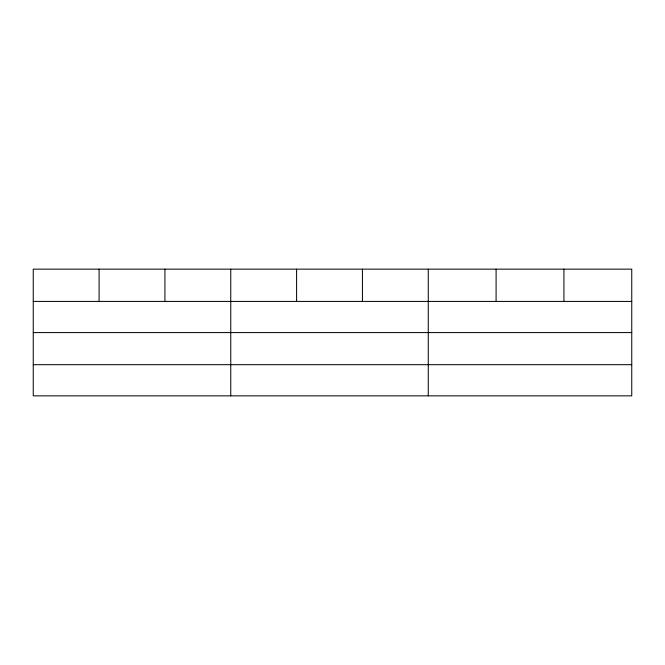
<?xml version="1.0" encoding="UTF-8"?>
<svg xmlns="http://www.w3.org/2000/svg" width="665" height="665" viewBox="0 0 665 665"><rect width="100%" height="100%" fill="white"/><g stroke="black" fill="none" stroke-linecap="round" stroke-linejoin="round"><path stroke-width="1" d="M631.75 332.583L631.75 269.15L33.25 269.15L33.25 395.85L631.75 395.85L631.75 332.583L33.25 332.583M33.25 301.42L631.75 301.42M33.25 364.686L631.75 364.686M563.92 269.15L563.92 301.42M496.09 269.15L496.09 301.42M428.26 269.15L428.26 395.85M362.425 269.15L362.425 301.42M296.59 269.15L296.59 301.42M230.755 269.15L230.755 395.85M164.92 269.15L164.92 301.42M99.085 269.15L99.085 301.42"/></g></svg>
